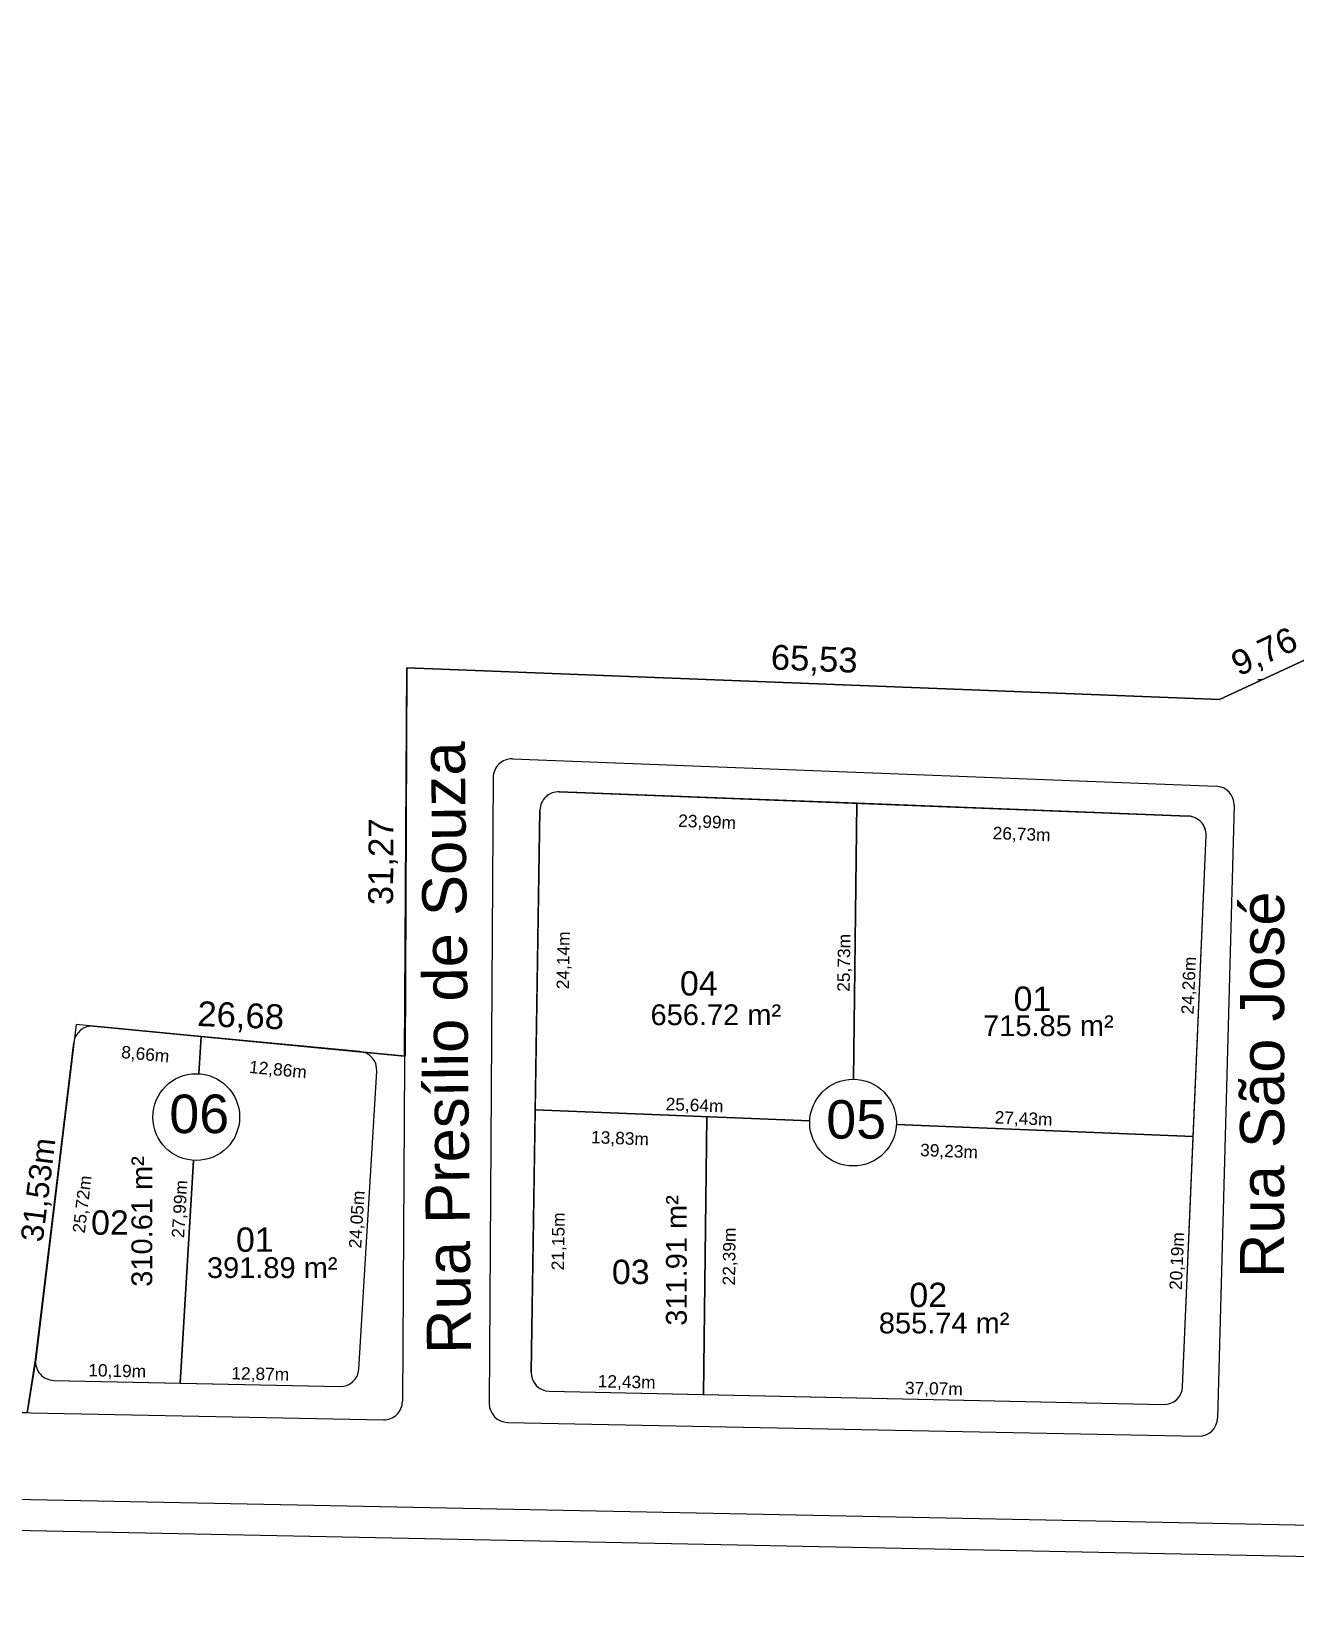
# Model space of a CAD drawing. Header units: metres. Extents: x 3808 to 8215, y 2374 to 6187.
# Drawn here: x 4530.9 to 4632.7, y 4981 to 5107.6 of the extents above; entities that cross this region are included whole.
import ezdxf
from ezdxf.enums import TextEntityAlignment as Align

# ---------------------------------------------------------------- set-up
doc = ezdxf.new("R2010")
doc.units = ezdxf.units.M
for name, color, linetype in [('0 - Cotas', 7, 'Continuous'), ('Areas Lotes', 1, 'Continuous'), ('Calçada', 8, 'Continuous'), ('COTAS', 7, 'Continuous'), ('Lote', 7, 'Continuous'), ('Nome das Ruas', 7, 'Continuous'), ('Nº Lote', 7, 'Continuous'), ('Nº. quadra', 7, 'Continuous'), ('PDF_REGIAO_POLILINHAS', 7, 'Continuous'), ('quadras', 7, 'Continuous')]:
    doc.layers.add(name, color=color, linetype=linetype)
doc.styles.add('Arial', font='arial.ttf')
doc.styles.add('PDF Arial', font='arial.ttf')
doc.dimstyles.new('Copy(2) of ISO-25', dxfattribs={"dimtxt": 1, "dimasz": 2.5, "dimexe": 1.25, "dimexo": 0.625, "dimgap": 0.2, "dimtad": 1, "dimtoh": 1, "dimlfac": 1, "dimzin": 1, "dimtxsty": 'Arial', "dimblk": 'NONE', "dimcen": 0, "dimse1": 1, "dimse2": 1, "dimsd1": 1, "dimsd2": 1, "dimclrt": 256, "dimaunit": 1, "dimadec": 3, "dimazin": 0, "dimtfac": 1, "dimtmove": 0, "dimatfit": 3, "dimldrblk": 'NONE', "dimfxl": 1, "dimtolj": 1, "dimtzin": 0, "dimarcsym": 0})
doc.dimstyles.new('COTA 2', dxfattribs={"dimtxt": 1.9, "dimasz": 2.5, "dimexe": 1.25, "dimexo": 0.625, "dimtad": 1, "dimlfac": 1, "dimzin": 1, "dimtxsty": 'Arial', "dimcen": 2.5, "dimse1": 1, "dimse2": 1, "dimsd1": 1, "dimsd2": 1, "dimclrt": 7, "dimadec": 0, "dimazin": 0, "dimtfac": 1, "dimtmove": 0, "dimatfit": 3, "dimfxl": 1, "dimtolj": 1, "dimtzin": 0, "dimarcsym": 0})
doc.dimstyles.new('COTAS CHACARAS', dxfattribs={"dimtxt": 1.8, "dimasz": 2.5, "dimexe": 1.25, "dimexo": 0.625, "dimgap": 0.2, "dimtad": 1, "dimtoh": 1, "dimzin": 1, "dimtxsty": 'PDF Arial', "dimblk": 'NONE', "dimcen": 2.5, "dimse1": 1, "dimse2": 1, "dimsd1": 1, "dimsd2": 1, "dimadec": 0, "dimazin": 0, "dimtfac": 1, "dimtmove": 0, "dimatfit": 3, "dimldrblk": 'NONE', "dimfxl": 1, "dimtolj": 1, "dimarcsym": 0})

# ---------------------------------------------------------------- blocks, each defined once
blk = doc.blocks.new('*D1076')
at = {"layer": 'Defpoints', "color": 0, "linetype": 'Continuous', "transparency": 16777216}
for p in [(4542.93, 4998.71), (4542.93, 4998.71), (4555.79, 4998.43)]:
    blk.add_point(p, dxfattribs=at)
at = {"layer": 'COTAS', "linetype": 'Continuous', "lineweight": 5, "transparency": 16777216, "insert": (4549.38, 4999.37), "char_height": 1, "attachment_point": 5, "rotation": 358.7512, "style": 'Arial'}
blk.add_mtext('\\A1;12,87m', dxfattribs=at)
blk = doc.blocks.new('_None')
blk = doc.blocks.new('*D1077')
at = {"layer": 'Defpoints', "color": 0, "linetype": 'Continuous', "transparency": 16777216}
for p in [(4558.77, 5023.85), (4557.32, 4999.84), (4557.32, 4999.84)]:
    blk.add_point(p, dxfattribs=at)
at = {"layer": 'COTAS', "linetype": 'Continuous', "lineweight": 5, "transparency": 16777216, "insert": (4557.24, 5011.89), "char_height": 1, "attachment_point": 5, "rotation": 86.5624, "style": 'Arial'}
blk.add_mtext('\\A1;24,05m', dxfattribs=at)
blk = doc.blocks.new('*D1078')
at = {"layer": 'Defpoints', "color": 0, "linetype": 'Continuous', "transparency": 16777216}
for p in [(4544.61, 5026.65), (4557.41, 5025.43), (4557.13, 5022.48)]:
    blk.add_point(p, dxfattribs=at)
at = {"layer": 'COTAS', "linetype": 'Continuous', "lineweight": 5, "transparency": 16777216, "insert": (4550.8, 5023.89), "char_height": 1, "attachment_point": 5, "rotation": 354.5663, "style": 'Arial'}
blk.add_mtext('\\A1;12,86m', dxfattribs=at)
blk = doc.blocks.new('*D1079')
at = {"layer": 'Defpoints', "color": 0, "linetype": 'Continuous', "transparency": 16777216}
for p in [(4544.61, 5026.65), (4542.93, 4998.71), (4542.93, 4998.71)]:
    blk.add_point(p, dxfattribs=at)
at = {"layer": 'COTAS', "linetype": 'Continuous', "lineweight": 5, "transparency": 16777216, "insert": (4542.97, 5012.73), "char_height": 1, "attachment_point": 5, "rotation": 86.5624, "style": 'Arial'}
blk.add_mtext('\\A1;27,99m', dxfattribs=at)
blk = doc.blocks.new('*D1080')
at = {"layer": 'Defpoints', "color": 0, "linetype": 'Continuous', "transparency": 16777216}
for p in [(4535.98, 5027.47), (4544.61, 5026.65), (4535.72, 5024.75)]:
    blk.add_point(p, dxfattribs=at)
at = {"layer": 'COTAS', "linetype": 'Continuous', "lineweight": 5, "transparency": 16777216, "insert": (4540.11, 5025.13), "char_height": 1, "attachment_point": 5, "rotation": 354.5663, "style": 'Arial'}
blk.add_mtext('\\A1;8,66m', dxfattribs=at)
blk = doc.blocks.new('*D1081')
at = {"layer": 'Defpoints', "color": 0, "linetype": 'Continuous', "transparency": 16777216}
for p in [(4534.35, 5026.15), (4531.28, 5000.61), (4534.37, 5000.24)]:
    blk.add_point(p, dxfattribs=at)
at = {"layer": 'COTAS', "linetype": 'Continuous', "lineweight": 5, "transparency": 16777216, "insert": (4535.11, 5013.11), "char_height": 1, "attachment_point": 5, "rotation": 83.1491, "style": 'Arial'}
blk.add_mtext('\\A1;25,72m', dxfattribs=at)
blk = doc.blocks.new('*D1082')
at = {"layer": 'Defpoints', "color": 0, "linetype": 'Continuous', "transparency": 16777216}
for p in [(4532.74, 4998.93), (4542.93, 4998.71), (4542.93, 4998.71)]:
    blk.add_point(p, dxfattribs=at)
at = {"layer": 'COTAS', "linetype": 'Continuous', "lineweight": 5, "transparency": 16777216, "insert": (4537.85, 4999.62), "char_height": 1, "attachment_point": 5, "rotation": 358.7512, "style": 'Arial'}
blk.add_mtext('\\A1;10,19m', dxfattribs=at)
blk = doc.blocks.new('*D1083')
at = {"layer": 'Defpoints', "color": 0, "linetype": 'Continuous', "transparency": 16777216}
for p in [(4585.1, 4997.79), (4622.16, 4996.99), (4622.16, 4996.99)]:
    blk.add_point(p, dxfattribs=at)
at = {"layer": 'COTAS', "linetype": 'Continuous', "lineweight": 5, "transparency": 16777216, "insert": (4603.65, 4998.19), "char_height": 1, "attachment_point": 5, "rotation": 358.7512, "style": 'Arial'}
blk.add_mtext('\\A1;37,07m', dxfattribs=at)
blk = doc.blocks.new('*D1084')
at = {"layer": 'Defpoints', "color": 0, "linetype": 'Continuous', "transparency": 16777216}
for p in [(4624.55, 5018.59), (4624.55, 5018.59), (4623.69, 4998.42)]:
    blk.add_point(p, dxfattribs=at)
at = {"layer": 'COTAS', "linetype": 'Continuous', "lineweight": 5, "transparency": 16777216, "insert": (4623.32, 5008.54), "char_height": 1, "attachment_point": 5, "rotation": 87.5524, "style": 'Arial'}
blk.add_mtext('\\A1;20,19m', dxfattribs=at)
blk = doc.blocks.new('*D1085')
at = {"layer": 'Defpoints', "color": 0, "linetype": 'Continuous', "transparency": 16777216}
for p in [(4625.59, 5042.83), (4625.59, 5042.83), (4624.55, 5018.59)]:
    blk.add_point(p, dxfattribs=at)
at = {"layer": 'COTAS', "linetype": 'Continuous', "lineweight": 5, "transparency": 16777216, "insert": (4624.27, 5030.74), "char_height": 1, "attachment_point": 5, "rotation": 87.5524, "style": 'Arial'}
blk.add_mtext('\\A1;24,26m', dxfattribs=at)
blk = doc.blocks.new('*D1086')
at = {"layer": 'Defpoints', "color": 0, "linetype": 'Continuous', "transparency": 16777216}
for p in [(4585.35, 5020.18), (4624.55, 5018.59), (4624.44, 5015.73)]:
    blk.add_point(p, dxfattribs=at)
at = {"layer": 'COTAS', "linetype": 'Continuous', "lineweight": 5, "transparency": 16777216, "insert": (4604.87, 5017.32), "char_height": 1, "attachment_point": 5, "rotation": 357.6798, "style": 'Arial'}
blk.add_mtext('\\A1;39,23m', dxfattribs=at)
blk = doc.blocks.new('*D1087')
at = {"layer": 'Defpoints', "color": 0, "linetype": 'Continuous', "transparency": 16777216}
for p in [(4597.15, 5019.7), (4624.55, 5018.59), (4624.55, 5018.59)]:
    blk.add_point(p, dxfattribs=at)
at = {"layer": 'COTAS', "linetype": 'Continuous', "lineweight": 5, "transparency": 16777216, "insert": (4610.88, 5019.95), "char_height": 1, "attachment_point": 5, "rotation": 357.6798, "style": 'Arial'}
blk.add_mtext('\\A1;27,43m', dxfattribs=at)
blk = doc.blocks.new('*D1088')
at = {"layer": 'Defpoints', "color": 0, "linetype": 'Continuous', "transparency": 16777216}
for p in [(4571.53, 5020.74), (4571.53, 5020.74), (4597.15, 5019.7)]:
    blk.add_point(p, dxfattribs=at)
at = {"layer": 'COTAS', "linetype": 'Continuous', "lineweight": 5, "transparency": 16777216, "insert": (4584.37, 5021.02), "char_height": 1, "attachment_point": 5, "rotation": 357.6798, "style": 'Arial'}
blk.add_mtext('\\A1;25,64m', dxfattribs=at)
blk = doc.blocks.new('*D1089')
at = {"layer": 'Defpoints', "color": 0, "linetype": 'Continuous', "transparency": 16777216}
for p in [(4585.35, 5020.18), (4585.1, 4997.79), (4587.93, 4997.76)]:
    blk.add_point(p, dxfattribs=at)
at = {"layer": 'COTAS', "linetype": 'Continuous', "lineweight": 5, "transparency": 16777216, "insert": (4587.25, 5008.91), "char_height": 1, "attachment_point": 5, "rotation": 89.347, "style": 'Arial'}
blk.add_mtext('\\A1;22,39m', dxfattribs=at)
blk = doc.blocks.new('*D1090')
at = {"layer": 'Defpoints', "color": 0, "linetype": 'Continuous', "transparency": 16777216}
for p in [(4571.53, 5020.74), (4585.35, 5020.18), (4585.23, 5017.28)]:
    blk.add_point(p, dxfattribs=at)
at = {"layer": 'COTAS', "linetype": 'Continuous', "lineweight": 5, "transparency": 16777216, "insert": (4578.36, 5018.36), "char_height": 1, "attachment_point": 5, "rotation": 357.6798, "style": 'Arial'}
blk.add_mtext('\\A1;13,83m', dxfattribs=at)
blk = doc.blocks.new('*D1091')
at = {"layer": 'Defpoints', "color": 0, "linetype": 'Continuous', "transparency": 16777216}
for p in [(4572.67, 4998.06), (4585.1, 4997.79), (4585.1, 4997.79)]:
    blk.add_point(p, dxfattribs=at)
at = {"layer": 'COTAS', "linetype": 'Continuous', "lineweight": 5, "transparency": 16777216, "insert": (4578.9, 4998.73), "char_height": 1, "attachment_point": 5, "rotation": 358.7512, "style": 'Arial'}
blk.add_mtext('\\A1;12,43m', dxfattribs=at)
blk = doc.blocks.new('*D1092')
at = {"layer": 'Defpoints', "color": 0, "linetype": 'Continuous', "transparency": 16777216}
for p in [(4571.53, 5020.74), (4574.44, 5020.69), (4571.2, 4999.59)]:
    blk.add_point(p, dxfattribs=at)
at = {"layer": 'COTAS', "linetype": 'Continuous', "lineweight": 5, "transparency": 16777216, "insert": (4573.47, 5010.13), "char_height": 1, "attachment_point": 5, "rotation": 89.097, "style": 'Arial'}
blk.add_mtext('\\A1;21,15m', dxfattribs=at)
blk = doc.blocks.new('*D1093')
at = {"layer": 'Defpoints', "color": 0, "linetype": 'Continuous', "transparency": 16777216}
for p in [(4571.91, 5044.88), (4574.87, 5044.83), (4571.53, 5020.74)]:
    blk.add_point(p, dxfattribs=at)
at = {"layer": 'COTAS', "linetype": 'Continuous', "lineweight": 5, "transparency": 16777216, "insert": (4573.88, 5032.77), "char_height": 1, "attachment_point": 5, "rotation": 89.097, "style": 'Arial'}
blk.add_mtext('\\A1;24,14m', dxfattribs=at)
blk = doc.blocks.new('*D1094')
at = {"layer": 'Defpoints', "color": 0, "linetype": 'Continuous', "transparency": 16777216}
for p in [(4597.44, 5045.42), (4597.15, 5019.7), (4597.15, 5019.7)]:
    blk.add_point(p, dxfattribs=at)
at = {"layer": 'COTAS', "linetype": 'Continuous', "lineweight": 5, "transparency": 16777216, "insert": (4596.49, 5032.57), "char_height": 1, "attachment_point": 5, "rotation": 89.347, "style": 'Arial'}
blk.add_mtext('\\A1;25,73m', dxfattribs=at)
blk = doc.blocks.new('*D1095')
at = {"layer": 'Defpoints', "color": 0, "linetype": 'Continuous', "transparency": 16777216}
for p in [(4573.47, 5046.35), (4597.44, 5045.42), (4597.33, 5042.58)]:
    blk.add_point(p, dxfattribs=at)
at = {"layer": 'COTAS', "linetype": 'Continuous', "lineweight": 5, "transparency": 16777216, "insert": (4585.38, 5043.85), "char_height": 1, "attachment_point": 5, "rotation": 357.7819, "style": 'Arial'}
blk.add_mtext('\\A1;23,99m', dxfattribs=at)
blk = doc.blocks.new('*D1096')
at = {"layer": 'Defpoints', "color": 0, "linetype": 'Continuous', "transparency": 16777216}
for p in [(4597.44, 5045.42), (4624.15, 5044.39), (4624.04, 5041.55)]:
    blk.add_point(p, dxfattribs=at)
at = {"layer": 'COTAS', "linetype": 'Continuous', "lineweight": 5, "transparency": 16777216, "insert": (4610.72, 5042.86), "char_height": 1, "attachment_point": 5, "rotation": 357.7819, "style": 'Arial'}
blk.add_mtext('\\A1;26,73m', dxfattribs=at)
blk = doc.blocks.new('*D7848')
at = {"layer": 'Defpoints', "color": 0, "linetype": 'Continuous', "transparency": 16777216}
for p in [(4534.35, 5026.15), (4561.04, 5025.79), (4561, 5025.06)]:
    blk.add_point(p, dxfattribs=at)
at = {"layer": 'Calçada', "color": 7, "linetype": 'Continuous', "lineweight": 5, "transparency": 16777216, "insert": (4547.8, 5028.16), "char_height": 2, "attachment_point": 5, "rotation": 357.6506, "style": 'Arial'}
blk.add_mtext('\\A1;26,68', dxfattribs=at)
blk = doc.blocks.new('*D7849')
at = {"layer": 'Defpoints', "color": 0, "linetype": 'Continuous', "transparency": 16777216}
for p in [(4561.2, 5056.33), (4561.2, 5056.33), (4561, 5025.06)]:
    blk.add_point(p, dxfattribs=at)
at = {"layer": 'Calçada', "color": 7, "linetype": 'Continuous', "lineweight": 5, "transparency": 16777216, "insert": (4559.28, 5040.71), "char_height": 2, "attachment_point": 5, "rotation": 89.643, "style": 'Arial'}
blk.add_mtext('\\A1;31,27', dxfattribs=at)
blk = doc.blocks.new('*D7850')
at = {"layer": 'Defpoints', "color": 0, "linetype": 'Continuous', "transparency": 16777216}
for p in [(4561.2, 5056.33), (4626.68, 5053.8), (4626.68, 5053.8)]:
    blk.add_point(p, dxfattribs=at)
at = {"layer": 'Calçada', "color": 7, "linetype": 'Continuous', "lineweight": 5, "transparency": 16777216, "insert": (4594.01, 5056.89), "char_height": 2, "attachment_point": 5, "rotation": 357.7819, "style": 'Arial'}
blk.add_mtext('\\A1;65,53', dxfattribs=at)
blk = doc.blocks.new('*D7851')
at = {"layer": 'Defpoints', "color": 0, "linetype": 'Continuous', "transparency": 16777216}
for p in [(4635.54, 5057.91), (4635.54, 5057.91), (4626.68, 5053.8)]:
    blk.add_point(p, dxfattribs=at)
at = {"layer": 'Calçada', "color": 7, "linetype": 'Continuous', "lineweight": 5, "transparency": 16777216, "insert": (4630.34, 5057.51), "char_height": 2, "attachment_point": 5, "rotation": 24.8851, "style": 'Arial'}
blk.add_mtext('\\A1;9,76', dxfattribs=at)
blk = doc.blocks.new('*D7902')
at = {"layer": 'Defpoints', "color": 0, "transparency": 16777216}
for p in [(4534.53, 5027.6), (4530.61, 4996.32), (4530.68, 4996.31)]:
    blk.add_point(p, dxfattribs=at)
at = {"layer": '0 - Cotas', "color": 0, "lineweight": 5, "transparency": 16777216, "insert": (4531.64, 5014.27), "char_height": 1.8, "attachment_point": 5, "rotation": 82.8511, "style": 'PDF Arial'}
blk.add_mtext('\\A1;31,53m', dxfattribs=at)

msp = doc.modelspace()

# ---------------------------------------------------------------- linework, layer by layer
at = {"layer": 'Calçada', "linetype": 'Continuous', "lineweight": 5}
for p, q in [((4635.537, 5057.907), (4626.679, 5053.799)), ((4626.679, 5053.799), (4635.537, 5057.907)), ((4561.2, 5056.335), (4560.832, 4997.241)), ((4561.005, 5025.06), (4561.2, 5056.335)), ((4561.2, 5056.335), (4626.679, 5053.799)), ((4561.2, 5056.335), (4626.679, 5053.799)), ((4569.703, 5049), (4626.408, 5046.804)), ((4568.145, 5047.511), (4567.831, 4997.058)), ((4627.849, 5045.264), (4626.513, 4995.888)), ((4535.981, 5027.468), (4561.005, 5025.06)), ((4531.281, 5000.613), (4534.349, 5026.154)), ((4530.587, 4996.328), (4531.281, 5000.613)), ((4424.911, 4998.454), (4559.302, 4995.75)), ((4569.3, 4995.549), (4624.983, 4994.429)), ((4426.186, 4991.451), (4818.778, 4983.53)), ((4426.135, 4988.952), (4818.728, 4981.03))]:
    msp.add_line(p, q, dxfattribs=at)
for centre, start, end in [((4629.754, 5056.886), 269.52942, 281.96414), ((4569.645, 5047.501), 87.78186, 179.64296), ((4626.35, 5045.305), 358.44926, 87.78186), ((4559.332, 4997.25), 268.84767, 359.64296), ((4569.331, 4997.049), 179.64296, 268.84767), ((4625.013, 4995.929), 268.84767, 358.44926)]:
    msp.add_arc(centre, 1.5, start, end, dxfattribs=at)
at = {"layer": 'Lote', "lineweight": 5}
for p, q in [((4597.189, 5023.195), (4597.442, 5045.424)), ((4544.425, 5023.635), (4544.606, 5026.648)), ((4593.656, 5019.842), (4571.533, 5020.738)), ((4585.096, 4997.793), (4585.352, 5020.178)), ((4624.553, 5018.59), (4600.642, 5019.558)), ((4542.928, 4998.712), (4544.006, 5016.656))]:
    msp.add_line(p, q, dxfattribs=at)
at = {"layer": 'Lote', "linetype": 'Continuous', "lineweight": 5, "flags": 128}
for points in [[(4597.189, 5023.195), (4597.442, 5045.424), (4573.471, 5046.352, 0.4209527), (4571.913, 5044.877), (4571.533, 5020.738), (4593.656, 5019.842)], [(4600.642, 5019.558), (4624.553, 5018.59), (4625.589, 5042.826, 0.4153872), (4624.149, 5044.389), (4597.442, 5045.424), (4597.189, 5023.195)], [(4593.656, 5019.842), (4585.352, 5020.178), (4585.096, 4997.793), (4622.16, 4996.985, 0.4080985), (4623.691, 4998.421), (4624.553, 5018.59), (4600.642, 5019.558)]]:
    msp.add_lwpolyline(points, format="xyb", dxfattribs=at)
at = {"layer": 'Lote', "lineweight": 5, "flags": 128}
for points in [[(4544.425, 5023.635), (4544.606, 5026.648), (4535.981, 5027.468, 0.4069876), (4534.349, 5026.154), (4531.281, 5000.613, 0.4431498), (4532.737, 4998.935), (4542.928, 4998.712), (4544.006, 5016.656)], [(4544.006, 5016.656), (4542.928, 4998.712), (4555.793, 4998.432, 0.4030681), (4557.323, 4999.842), (4558.765, 5023.847, 0.404046), (4557.41, 5025.43), (4544.606, 5026.648), (4544.425, 5023.635)]]:
    msp.add_lwpolyline(points, format="xyb", dxfattribs=at)
at = {"layer": 'Lote', "linetype": 'Continuous', "lineweight": 5, "flags": 128}
msp.add_lwpolyline([(4571.533, 5020.738), (4571.199, 4999.587, 0.4124468), (4572.666, 4998.064), (4585.096, 4997.793), (4585.352, 5020.178)], format="xyb", close=True, dxfattribs=at)
at = {"layer": 'Nº. quadra', "lineweight": 5}
for centre in [(4544.215, 5020.146), (4597.149, 5019.7)]:
    msp.add_circle(centre, 3.496, dxfattribs=at)
at = {"layer": 'PDF_REGIAO_POLILINHAS', "lineweight": 5}
msp.add_lwpolyline([(4758.959, 5186.071), (4756.573, 5107.763), (4695.177, 5071.021), (4688.55, 5063.704), (4635.532, 5057.872), (4626.678, 5053.79), (4561.2, 5056.335), (4561.041, 5025.054), (4534.532, 5027.599), (4531.298, 5000.612), (4530.608, 4996.318), (4380.248, 4999.34), (4378.764, 5098.855), (4384.861, 5097.795), (4395.146, 5130.879), (4403.947, 5135.491), (4431.305, 5139.945), (4445.726, 5146.254), (4455.11, 5151.238), (4466.668, 5163.379), (4473.295, 5181.034), (4478.809, 5200.916), (4484.376, 5220.745)], dxfattribs=at)
at = {"layer": 'quadras', "lineweight": 5}
for p, q in [((4573.471, 5046.352), (4624.149, 5044.389)), ((4571.199, 4999.587), (4571.913, 5044.877)), ((4623.691, 4998.421), (4625.589, 5042.826)), ((4535.981, 5027.468), (4557.41, 5025.43)), ((4534.349, 5026.154), (4531.281, 5000.613)), ((4557.323, 4999.842), (4558.765, 5023.847))]:
    msp.add_line(p, q, dxfattribs=at)
at = {"layer": 'quadras', "linetype": 'Continuous', "lineweight": 5}
for p, q in [((4532.737, 4998.935), (4555.793, 4998.432)), ((4572.666, 4998.064), (4622.16, 4996.985))]:
    msp.add_line(p, q, dxfattribs=at)
at = {"layer": 'quadras', "lineweight": 5}
for centre, start, end in [((4573.413, 5044.853), 87.78186, 179.09703), ((4624.09, 5042.891), 357.55237, 87.78186), ((4535.839, 5025.975), 84.56626, 173.14912), ((4557.268, 5023.937), 356.56235, 84.56626)]:
    msp.add_arc(centre, 1.5, start, end, dxfattribs=at)
at = {"layer": 'quadras', "linetype": 'Continuous', "lineweight": 5}
for centre, start, end in [((4532.77, 5000.434), 173.14912, 268.75119), ((4555.826, 4999.932), 268.75119, 356.56235), ((4572.699, 4999.564), 179.09703, 268.75119), ((4622.192, 4998.485), 268.75119, 357.55237)]:
    msp.add_arc(centre, 1.5, start, end, dxfattribs=at)

# ---------------------------------------------------------------- texts
at = {"layer": 'Areas Lotes', "linetype": 'Continuous', "lineweight": 5, "style": 'Arial'}
for s, p in [('656.72 m²', (4580.825, 5027.554)), ('715.85 m²', (4607.62, 5026.67)), ('391.89 m²', (4545.081, 5007.177)), ('855.74 m²', (4599.219, 5002.718))]:
    msp.add_text(s, height=1.6726, dxfattribs=at).set_placement(p)
for s, p in [('310.61 m²', (4540.671, 5006.475)), ('311.91 m²', (4583.743, 5003.335))]:
    msp.add_text(s, height=1.6726, rotation=90, dxfattribs=at).set_placement(p)
at = {"layer": 'Nome das Ruas', "lineweight": 5, "style": 'Arial'}
for s, rotation, p in [('Rua Presílio de Souza', 90.58315, (4566.358, 5001.079, 165.916)), ('Rua São José', 90, (4631.871, 5007.174, 165.916))]:
    msp.add_text(s, height=3.55, rotation=rotation, dxfattribs=at).set_placement(p)
at = {"layer": 'Nº Lote', "linetype": 'Continuous', "lineweight": 5, "style": 'Arial'}
for s, p in [('04', (4584.716, 5029.94)), ('01', (4611.599, 5028.703)), ('02', (4537.266, 5010.669)), ('01', (4548.943, 5009.29)), ('03', (4579.233, 5006.695)), ('02', (4603.198, 5004.839))]:
    msp.add_text(s, height=1.96, dxfattribs=at).set_placement(p, align=Align.CENTER)
at = {"layer": 'Nº. quadra', "lineweight": 5, "style": 'Arial'}
for s, p in [('06', (4542.051, 5018.852)), ('05', (4594.984, 5018.406))]:
    msp.add_text(s, height=3.1039, dxfattribs=at).set_placement(p)

# ---------------------------------------------------------------- dimensions: what is measured, and where the dimension line sits
at = {"layer": '0 - Cotas', "lineweight": 5}
dim = msp.add_linear_dim(base=(4530.682, 4996.309), p1=(4534.532, 5027.599), p2=(4530.608, 4996.318), angle=262.85108, dimstyle='COTAS CHACARAS', override={"dimpost": 'm'}, dxfattribs=at)
dim.commit()
dim.dimension.update_dxf_attribs({"geometry": '*D7902', "text_midpoint": (4532.915, 5014.106), "dimtype": 161})
at = {"layer": 'Calçada', "linetype": 'Continuous', "lineweight": 5}
for p1, p2, picture, middle in [((4626.679, 5053.799), (4635.537, 5057.907), '*D7851', (4630.339, 5057.51)), ((4561.2, 5056.335), (4626.679, 5053.799), '*D7850', (4594.01, 5056.892)), ((4561.005, 5025.0604), (4561.1999, 5056.3347), '*D7849', (4559.2756, 5040.709))]:
    dim = msp.add_aligned_dim(p1=p1, p2=p2, distance=0, dimstyle='COTA 2', override={"dimtxt": 2}, dxfattribs=at)
    dim.commit()
    dim.dimension.update_dxf_attribs({"geometry": picture, "text_midpoint": middle})
dim = msp.add_linear_dim(base=(4561.035, 5025.792), p1=(4534.349, 5026.154), p2=(4561.005, 5025.06), angle=357.65057, dimstyle='COTA 2', override={"dimtxt": 2}, dxfattribs=at)
dim.commit()
dim.dimension.update_dxf_attribs({"geometry": '*D7848', "text_midpoint": (4547.727, 5026.338), "dimtype": 161})
at = {"layer": 'COTAS', "linetype": 'Continuous', "lineweight": 5}
for p1, p2, distance, picture, middle in [((4573.471, 5046.352), (4597.442, 5045.424), -2.845, '*D1095', (4585.377, 5043.845)), ((4571.533, 5020.738), (4571.913, 5044.877), -2.954, '*D1093', (4573.876, 5032.774)), ((4597.442, 5045.424), (4597.149, 5019.7), 0, '*D1094', (4596.495, 5032.571)), ((4624.553, 5018.59), (4625.589, 5042.826), 0, '*D1085', (4624.271, 5030.742)), ((4544.606, 5026.648), (4535.981, 5027.468), 2.733, '*D1080', (4540.11, 5025.135)), ((4544.606, 5026.648), (4542.928, 4998.712), 0, '*D1079', (4542.967, 5012.728)), ((4544.606, 5026.648), (4557.41, 5025.43), -2.964, '*D1078', (4550.803, 5023.886)), ((4534.349, 5026.154), (4531.281, 5000.613), 3.108, '*D1081', (4535.105, 5013.108)), ((4558.765, 5023.847), (4557.323, 4999.842), 0, '*D1077', (4557.245, 5011.892)), ((4597.149, 5019.7), (4571.533, 5020.738), 0, '*D1088', (4584.373, 5021.019)), ((4571.199, 4999.587), (4571.533, 5020.738), -2.905, '*D1092', (4573.47, 5010.129)), ((4571.533, 5020.738), (4585.352, 5020.178), -2.897, '*D1090', (4578.357, 5018.364)), ((4597.149, 5019.7), (4624.553, 5018.59), 0, '*D1087', (4610.883, 5019.945)), ((4585.352, 5020.178), (4624.553, 5018.59), -2.866, '*D1086', (4604.869, 5017.32)), ((4623.691, 4998.421), (4624.553, 5018.59), 0, '*D1084', (4623.322, 5008.539)), ((4532.737, 4998.935), (4542.928, 4998.712), 0, '*D1082', (4537.85, 4999.624)), ((4555.793, 4998.432), (4542.928, 4998.712), 0, '*D1076', (4549.378, 4999.373)), ((4572.666, 4998.064), (4585.096, 4997.793), 0, '*D1091', (4578.899, 4998.729)), ((4585.096, 4997.793), (4622.16, 4996.985), 0, '*D1083', (4603.645, 4998.19))]:
    dim = msp.add_aligned_dim(p1=p1, p2=p2, distance=distance, dimstyle='Copy(2) of ISO-25', override={"dimpost": 'm'}, dxfattribs=at)
    dim.commit()
    dim.dimension.update_dxf_attribs({"geometry": picture, "text_midpoint": middle})
dim = msp.add_linear_dim(base=(4624.038, 5041.546), p1=(4597.442, 5045.424), p2=(4624.149, 5044.389), angle=177.78186, dimstyle='Copy(2) of ISO-25', override={"dimpost": 'm', "dimtmove": 1}, dxfattribs=at)
dim.commit()
dim.dimension.update_dxf_attribs({"geometry": '*D1096', "text_midpoint": (4610.716, 5042.864)})
dim = msp.add_linear_dim(base=(4587.926, 4997.761), p1=(4585.352, 5020.178), p2=(4585.096, 4997.793), angle=269.34697, dimstyle='Copy(2) of ISO-25', override={"dimpost": 'm'}, dxfattribs=at)
dim.commit()
dim.dimension.update_dxf_attribs({"geometry": '*D1089', "text_midpoint": (4588.053, 5008.898), "dimtype": 161})

doc.saveas('drawing.dxf')
